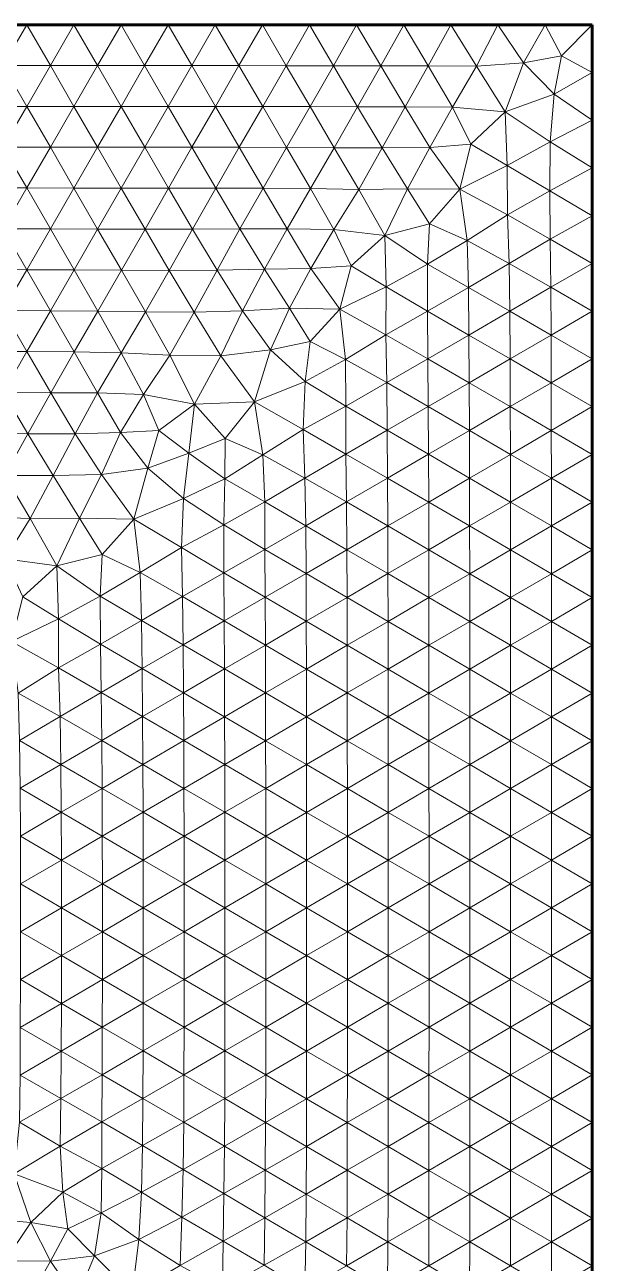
# Model space of a CAD drawing. Extents: x 1.2 to 53.9, y -43.5 to 3.2.
# Drawn here: x 12.59 to 15, y -28.43 to -23.17 of the extents above; entities that cross this region are included whole.
import ezdxf

# ---------------------------------------------------------------- set-up
doc = ezdxf.new("R2010")
doc.units = 0
doc.header["$MEASUREMENT"] = 0
doc.layers.add('layer', color=7, linetype='Continuous')

msp = doc.modelspace()

# ---------------------------------------------------------------- linework, layer by layer
at = {"color": 1, "lineweight": 60}
for p, q in [((2, -23.1743), (15, -23.1743)), ((15, -23.1743), (15, -35.6743))]:
    msp.add_line(p, q, dxfattribs=at)
at = {"layer": 'layer', "color": 47, "lineweight": 9}
for points in [[(12.6, -23.1743), (12.4, -23.1743), (12.5, -23.3475)], [(12.7, -23.3476), (12.6, -23.1743), (12.5, -23.3475)], [(12.8, -23.1743), (12.6, -23.1743), (12.7, -23.3476)], [(12.9001, -23.3476), (12.8, -23.1743), (12.7, -23.3476)], [(13, -23.1743), (12.8, -23.1743), (12.9001, -23.3476)], [(13.1001, -23.3476), (13, -23.1743), (12.9001, -23.3476)], [(13.2, -23.1743), (13, -23.1743), (13.1001, -23.3476)], [(13.3003, -23.3477), (13.2, -23.1743), (13.1001, -23.3476)], [(13.4, -23.1743), (13.2, -23.1743), (13.3003, -23.3477)], [(13.5005, -23.3478), (13.4, -23.1743), (13.3003, -23.3477)], [(13.6, -23.1743), (13.4, -23.1743), (13.5005, -23.3478)], [(13.7009, -23.348), (13.6, -23.1743), (13.5005, -23.3478)], [(13.8, -23.1743), (13.6, -23.1743), (13.7009, -23.348)], [(13.9016, -23.3482), (13.8, -23.1743), (13.7009, -23.348)], [(14, -23.1743), (13.8, -23.1743), (13.9016, -23.3482)], [(14.1026, -23.3485), (14, -23.1743), (13.9016, -23.3482)], [(14.2, -23.1743), (14, -23.1743), (14.1026, -23.3485)], [(14.304, -23.3491), (14.2, -23.1743), (14.1026, -23.3485)], [(14.4, -23.1743), (14.2, -23.1743), (14.304, -23.3491)], [(14.5082, -23.3504), (14.4, -23.1743), (14.304, -23.3491)], [(14.6, -23.1743), (14.4, -23.1743), (14.5082, -23.3504)], [(14.7076, -23.3365), (14.6, -23.1743), (14.5082, -23.3504)], [(14.8, -23.1743), (14.6, -23.1743), (14.7076, -23.3365)], [(14.8692, -23.3063), (14.8, -23.1743), (14.7076, -23.3365)], [(15, -23.1743), (14.8, -23.1743), (14.8692, -23.3063)], [(15, -23.377), (15, -23.1743), (14.8692, -23.3063)], [(12.6, -23.5208), (12.5, -23.3475), (12.4, -23.5208)], [(12.7, -23.3476), (12.5, -23.3475), (12.6, -23.5208)], [(12.8001, -23.5208), (12.7, -23.3476), (12.6, -23.5208)], [(12.9001, -23.3476), (12.7, -23.3476), (12.8001, -23.5208)], [(13.0002, -23.5209), (12.9001, -23.3476), (12.8001, -23.5208)], [(13.1001, -23.3476), (12.9001, -23.3476), (13.0002, -23.5209)], [(13.2004, -23.521), (13.1001, -23.3476), (13.0002, -23.5209)], [(13.3003, -23.3477), (13.1001, -23.3476), (13.2004, -23.521)], [(13.4008, -23.5211), (13.3003, -23.3477), (13.2004, -23.521)], [(13.5005, -23.3478), (13.3003, -23.3477), (13.4008, -23.5211)], [(13.6014, -23.5214), (13.5005, -23.3478), (13.4008, -23.5211)], [(13.7009, -23.348), (13.5005, -23.3478), (13.6014, -23.5214)], [(13.8025, -23.522), (13.7009, -23.348), (13.6014, -23.5214)], [(13.9016, -23.3482), (13.7009, -23.348), (13.8025, -23.522)], [(14.0042, -23.5225), (13.9016, -23.3482), (13.8025, -23.522)], [(14.1026, -23.3485), (13.9016, -23.3482), (14.0042, -23.5225)], [(14.206, -23.5227), (14.1026, -23.3485), (14.0042, -23.5225)], [(14.304, -23.3491), (14.1026, -23.3485), (14.206, -23.5227)], [(14.4073, -23.5239), (14.304, -23.3491), (14.206, -23.5227)], [(14.5082, -23.3504), (14.304, -23.3491), (14.4073, -23.5239)], [(14.6298, -23.5438), (14.5082, -23.3504), (14.4073, -23.5239)], [(14.7076, -23.3365), (14.5082, -23.3504), (14.6298, -23.5438)], [(14.6298, -23.5438), (14.8381, -23.4692), (14.7076, -23.3365)], [(14.8381, -23.4692), (14.8692, -23.3063), (14.7076, -23.3365)], [(14.8381, -23.4692), (15, -23.377), (14.8692, -23.3063)], [(15, -23.5797), (15, -23.377), (14.8381, -23.4692)], [(14.8215, -23.6712), (14.8381, -23.4692), (14.6298, -23.5438)], [(14.8215, -23.6712), (15, -23.5797), (14.8381, -23.4692)], [(12.6, -23.5208), (12.4, -23.5208), (12.5, -23.694)], [(12.7001, -23.6941), (12.6, -23.5208), (12.5, -23.694)], [(12.8001, -23.5208), (12.6, -23.5208), (12.7001, -23.6941)], [(12.9002, -23.6942), (12.8001, -23.5208), (12.7001, -23.6941)], [(13.0002, -23.5209), (12.8001, -23.5208), (12.9002, -23.6942)], [(13.1005, -23.6944), (13.0002, -23.5209), (12.9002, -23.6942)], [(13.2004, -23.521), (13.0002, -23.5209), (13.1005, -23.6944)], [(13.301, -23.6945), (13.2004, -23.521), (13.1005, -23.6944)], [(13.4008, -23.5211), (13.2004, -23.521), (13.301, -23.6945)], [(13.5017, -23.6947), (13.4008, -23.5211), (13.301, -23.6945)], [(13.6014, -23.5214), (13.4008, -23.5211), (13.5017, -23.6947)], [(13.7029, -23.6954), (13.6014, -23.5214), (13.5017, -23.6947)], [(13.8025, -23.522), (13.6014, -23.5214), (13.7029, -23.6954)], [(13.9051, -23.6967), (13.8025, -23.522), (13.7029, -23.6954)], [(14.0042, -23.5225), (13.8025, -23.522), (13.9051, -23.6967)], [(14.1083, -23.697), (14.0042, -23.5225), (13.9051, -23.6967)], [(14.206, -23.5227), (14.0042, -23.5225), (14.1083, -23.697)], [(14.3102, -23.6949), (14.206, -23.5227), (14.1083, -23.697)], [(14.4073, -23.5239), (14.206, -23.5227), (14.3102, -23.6949)], [(14.4853, -23.6817), (14.4073, -23.5239), (14.3102, -23.6949)], [(14.6298, -23.5438), (14.4073, -23.5239), (14.4853, -23.6817)], [(14.6396, -23.772), (14.6298, -23.5438), (14.4853, -23.6817)], [(14.6396, -23.772), (14.8215, -23.6712), (14.6298, -23.5438)], [(15, -23.7824), (15, -23.5797), (14.8215, -23.6712)], [(12.6001, -23.8674), (12.5, -23.694), (12.4, -23.8673)], [(12.7001, -23.6941), (12.5, -23.694), (12.6001, -23.8674)], [(12.8002, -23.8676), (12.7001, -23.6941), (12.6001, -23.8674)], [(12.9002, -23.6942), (12.7001, -23.6941), (12.8002, -23.8676)], [(13.0007, -23.8679), (12.9002, -23.6942), (12.8002, -23.8676)], [(13.1005, -23.6944), (12.9002, -23.6942), (13.0007, -23.8679)], [(13.2014, -23.8681), (13.1005, -23.6944), (13.0007, -23.8679)], [(13.301, -23.6945), (13.1005, -23.6944), (13.2014, -23.8681)], [(13.4023, -23.868), (13.301, -23.6945), (13.2014, -23.8681)], [(13.5017, -23.6947), (13.301, -23.6945), (13.4023, -23.868)], [(13.6032, -23.8682), (13.5017, -23.6947), (13.4023, -23.868)], [(13.7029, -23.6954), (13.5017, -23.6947), (13.6032, -23.8682)], [(13.8046, -23.8697), (13.7029, -23.6954), (13.6032, -23.8682)], [(13.9051, -23.6967), (13.7029, -23.6954), (13.8046, -23.8697)], [(14.0095, -23.8745), (13.9051, -23.6967), (13.8046, -23.8697)], [(14.1083, -23.697), (13.9051, -23.6967), (14.0095, -23.8745)], [(14.216, -23.8712), (14.1083, -23.697), (14.0095, -23.8745)], [(14.3102, -23.6949), (14.1083, -23.697), (14.216, -23.8712)], [(14.4387, -23.8731), (14.3102, -23.6949), (14.216, -23.8712)], [(14.4387, -23.8731), (14.4853, -23.6817), (14.3102, -23.6949)], [(14.4387, -23.8731), (14.6396, -23.772), (14.4853, -23.6817)], [(14.8206, -23.8796), (14.8215, -23.6712), (14.6396, -23.772)], [(14.8206, -23.8796), (15, -23.7824), (14.8215, -23.6712)], [(14.6398, -23.9815), (14.6396, -23.772), (14.4387, -23.8731)], [(14.6398, -23.9815), (14.8206, -23.8796), (14.6396, -23.772)], [(15, -23.9851), (15, -23.7824), (14.8206, -23.8796)], [(12.6001, -23.8674), (12.4, -23.8673), (12.5001, -24.0407)], [(12.7002, -24.041), (12.6001, -23.8674), (12.5001, -24.0407)], [(12.8002, -23.8676), (12.6001, -23.8674), (12.7002, -24.041)], [(12.9007, -24.0416), (12.8002, -23.8676), (12.7002, -24.041)], [(13.0007, -23.8679), (12.8002, -23.8676), (12.9007, -24.0416)], [(13.1017, -24.0421), (13.0007, -23.8679), (12.9007, -24.0416)], [(13.2014, -23.8681), (13.0007, -23.8679), (13.1017, -24.0421)], [(13.3032, -24.042), (13.2014, -23.8681), (13.1017, -24.0421)], [(13.4023, -23.868), (13.2014, -23.8681), (13.3032, -24.042)], [(13.5046, -24.0412), (13.4023, -23.868), (13.3032, -24.042)], [(13.6032, -23.8682), (13.4023, -23.868), (13.5046, -24.0412)], [(13.7048, -24.0406), (13.6032, -23.8682), (13.5046, -24.0412)], [(13.8046, -23.8697), (13.6032, -23.8682), (13.7048, -24.0406)], [(13.9035, -24.0435), (13.8046, -23.8697), (13.7048, -24.0406)], [(14.0095, -23.8745), (13.8046, -23.8697), (13.9035, -24.0435)], [(14.1201, -24.0691), (14.0095, -23.8745), (13.9035, -24.0435)], [(14.216, -23.8712), (14.0095, -23.8745), (14.1201, -24.0691)], [(14.309, -24.019), (14.216, -23.8712), (14.1201, -24.0691)], [(14.309, -24.019), (14.4387, -23.8731), (14.216, -23.8712)], [(14.4686, -24.0906), (14.4387, -23.8731), (14.309, -24.019)], [(14.4686, -24.0906), (14.6398, -23.9815), (14.4387, -23.8731)], [(14.822, -24.0852), (14.8206, -23.8796), (14.6398, -23.9815)], [(14.822, -24.0852), (15, -23.9851), (14.8206, -23.8796)], [(14.6468, -24.188), (14.6398, -23.9815), (14.4686, -24.0906)], [(14.6468, -24.188), (14.822, -24.0852), (14.6398, -23.9815)], [(14.3001, -24.1911), (14.309, -24.019), (14.1201, -24.0691)], [(14.3001, -24.1911), (14.4686, -24.0906), (14.309, -24.019)], [(15, -24.1878), (15, -23.9851), (14.822, -24.0852)], [(12.6002, -24.2144), (12.5001, -24.0407), (12.4001, -24.214)], [(12.7002, -24.041), (12.5001, -24.0407), (12.6002, -24.2144)], [(12.8005, -24.2153), (12.7002, -24.041), (12.6002, -24.2144)], [(12.9007, -24.0416), (12.7002, -24.041), (12.8005, -24.2153)], [(13.0017, -24.2165), (12.9007, -24.0416), (12.8005, -24.2153)], [(13.1017, -24.0421), (12.9007, -24.0416), (13.0017, -24.2165)], [(13.2042, -24.2174), (13.1017, -24.0421), (13.0017, -24.2165)], [(13.3032, -24.042), (13.1017, -24.0421), (13.2042, -24.2174)], [(13.4073, -24.2162), (13.3032, -24.042), (13.2042, -24.2174)], [(13.5046, -24.0412), (13.3032, -24.042), (13.4073, -24.2162)], [(13.6087, -24.2124), (13.5046, -24.0412), (13.4073, -24.2162)], [(13.7048, -24.0406), (13.5046, -24.0412), (13.6087, -24.2124)], [(13.8061, -24.2092), (13.7048, -24.0406), (13.6087, -24.2124)], [(13.9035, -24.0435), (13.7048, -24.0406), (13.8061, -24.2092)], [(13.9767, -24.1983), (13.9035, -24.0435), (13.8061, -24.2092)], [(14.1201, -24.0691), (13.9035, -24.0435), (13.9767, -24.1983)], [(14.1254, -24.287), (14.1201, -24.0691), (13.9767, -24.1983)], [(14.1254, -24.287), (14.3001, -24.1911), (14.1201, -24.0691)], [(14.8241, -24.2891), (14.822, -24.0852), (14.6468, -24.188)], [(14.8241, -24.2891), (15, -24.1878), (14.822, -24.0852)], [(14.4743, -24.2906), (14.4686, -24.0906), (14.3001, -24.1911)], [(14.4743, -24.2906), (14.6468, -24.188), (14.4686, -24.0906)], [(14.3008, -24.3907), (14.3001, -24.1911), (14.1254, -24.287)], [(14.3008, -24.3907), (14.4743, -24.2906), (14.3001, -24.1911)], [(14.6501, -24.3909), (14.6468, -24.188), (14.4743, -24.2906)], [(14.6501, -24.3909), (14.8241, -24.2891), (14.6468, -24.188)], [(15, -24.3905), (15, -24.1878), (14.8241, -24.2891)], [(12.6002, -24.2144), (12.4001, -24.214), (12.5002, -24.3879)], [(12.7003, -24.3888), (12.6002, -24.2144), (12.5002, -24.3879)], [(12.8005, -24.2153), (12.6002, -24.2144), (12.7003, -24.3888)], [(12.901, -24.3906), (12.8005, -24.2153), (12.7003, -24.3888)], [(13.0017, -24.2165), (12.8005, -24.2153), (12.901, -24.3906)], [(13.1037, -24.3938), (13.0017, -24.2165), (12.901, -24.3906)], [(13.2042, -24.2174), (13.0017, -24.2165), (13.1037, -24.3938)], [(13.3099, -24.3953), (13.2042, -24.2174), (13.1037, -24.3938)], [(13.4073, -24.2162), (13.2042, -24.2174), (13.3099, -24.3953)], [(13.5161, -24.3893), (13.4073, -24.2162), (13.3099, -24.3953)], [(13.6087, -24.2124), (13.4073, -24.2162), (13.5161, -24.3893)], [(13.7156, -24.3781), (13.6087, -24.2124), (13.5161, -24.3893)], [(13.8061, -24.2092), (13.6087, -24.2124), (13.7156, -24.3781)], [(13.9292, -24.3826), (13.8061, -24.2092), (13.7156, -24.3781)], [(13.9292, -24.3826), (13.9767, -24.1983), (13.8061, -24.2092)], [(13.9292, -24.3826), (14.1254, -24.287), (13.9767, -24.1983)], [(14.1236, -24.4904), (14.1254, -24.287), (13.9292, -24.3826)], [(14.1236, -24.4904), (14.3008, -24.3907), (14.1254, -24.287)], [(14.4765, -24.4922), (14.4743, -24.2906), (14.3008, -24.3907)], [(14.4765, -24.4922), (14.6501, -24.3909), (14.4743, -24.2906)], [(14.8253, -24.4919), (14.8241, -24.2891), (14.6501, -24.3909)], [(14.8253, -24.4919), (15, -24.3905), (14.8241, -24.2891)], [(12.6006, -24.5622), (12.5002, -24.3879), (12.4006, -24.5614)], [(12.7003, -24.3888), (12.5002, -24.3879), (12.6006, -24.5622)], [(12.8004, -24.5637), (12.7003, -24.3888), (12.6006, -24.5622)], [(12.901, -24.3906), (12.7003, -24.3888), (12.8004, -24.5637)], [(13.0009, -24.5677), (12.901, -24.3906), (12.8004, -24.5637)], [(13.1037, -24.3938), (12.901, -24.3906), (13.0009, -24.5677)], [(13.2072, -24.5774), (13.1037, -24.3938), (13.0009, -24.5677)], [(13.3099, -24.3953), (13.1037, -24.3938), (13.2072, -24.5774)], [(13.4237, -24.5795), (13.3099, -24.3953), (13.2072, -24.5774)], [(13.5161, -24.3893), (13.3099, -24.3953), (13.4237, -24.5795)], [(13.6337, -24.5552), (13.5161, -24.3893), (13.4237, -24.5795)], [(13.7156, -24.3781), (13.5161, -24.3893), (13.6337, -24.5552)], [(13.8025, -24.52), (13.7156, -24.3781), (13.6337, -24.5552)], [(13.8025, -24.52), (13.9292, -24.3826), (13.7156, -24.3781)], [(13.9534, -24.5951), (13.9292, -24.3826), (13.8025, -24.52)], [(13.9534, -24.5951), (14.1236, -24.4904), (13.9292, -24.3826)], [(14.3022, -24.5929), (14.3008, -24.3907), (14.1236, -24.4904)], [(14.3022, -24.5929), (14.4765, -24.4922), (14.3008, -24.3907)], [(14.6515, -24.5933), (14.6501, -24.3909), (14.4765, -24.4922)], [(14.6515, -24.5933), (14.8253, -24.4919), (14.6501, -24.3909)], [(15, -24.5932), (15, -24.3905), (14.8253, -24.4919)], [(14.1282, -24.6941), (14.1236, -24.4904), (13.9534, -24.5951)], [(14.1282, -24.6941), (14.3022, -24.5929), (14.1236, -24.4904)], [(14.4778, -24.6945), (14.4765, -24.4922), (14.3022, -24.5929)], [(14.4778, -24.6945), (14.6515, -24.5933), (14.4765, -24.4922)], [(14.826, -24.6946), (14.8253, -24.4919), (14.6515, -24.5933)], [(14.826, -24.6946), (15, -24.5932), (14.8253, -24.4919)], [(13.5669, -24.7762), (13.6337, -24.5552), (13.4237, -24.5795)], [(13.5669, -24.7762), (13.7809, -24.6889), (13.6337, -24.5552)], [(13.7809, -24.6889), (13.8025, -24.52), (13.6337, -24.5552)], [(13.7809, -24.6889), (13.9534, -24.5951), (13.8025, -24.52)], [(12.6006, -24.5622), (12.4006, -24.5614), (12.5016, -24.7361)], [(12.7016, -24.7369), (12.6006, -24.5622), (12.5016, -24.7361)], [(12.8004, -24.5637), (12.6006, -24.5622), (12.7016, -24.7369)], [(12.8998, -24.738), (12.8004, -24.5637), (12.7016, -24.7369)], [(13.0009, -24.5677), (12.8004, -24.5637), (12.8998, -24.738)], [(13.0958, -24.745), (13.0009, -24.5677), (12.8998, -24.738)], [(13.2072, -24.5774), (13.0009, -24.5677), (13.0958, -24.745)], [(13.3116, -24.7854), (13.2072, -24.5774), (13.0958, -24.745)], [(13.4237, -24.5795), (13.2072, -24.5774), (13.3116, -24.7854)], [(13.5669, -24.7762), (13.4237, -24.5795), (13.3116, -24.7854)], [(13.9539, -24.7941), (13.9534, -24.5951), (13.7809, -24.6889)], [(13.9539, -24.7941), (14.1282, -24.6941), (13.9534, -24.5951)], [(14.3039, -24.7956), (14.3022, -24.5929), (14.1282, -24.6941)], [(14.3039, -24.7956), (14.4778, -24.6945), (14.3022, -24.5929)], [(14.6523, -24.7959), (14.6515, -24.5933), (14.4778, -24.6945)], [(14.6523, -24.7959), (14.826, -24.6946), (14.6515, -24.5933)], [(15, -24.7959), (15, -24.5932), (14.826, -24.6946)], [(13.7736, -24.8927), (13.7809, -24.6889), (13.5669, -24.7762)], [(13.7736, -24.8927), (13.9539, -24.7941), (13.7809, -24.6889)], [(14.1298, -24.8965), (14.1282, -24.6941), (13.9539, -24.7941)], [(14.1298, -24.8965), (14.3039, -24.7956), (14.1282, -24.6941)], [(14.4787, -24.8971), (14.4778, -24.6945), (14.3039, -24.7956)], [(14.4787, -24.8971), (14.6523, -24.7959), (14.4778, -24.6945)], [(14.8263, -24.8973), (14.826, -24.6946), (14.6523, -24.7959)], [(14.8263, -24.8973), (15, -24.7959), (14.826, -24.6946)], [(12.6044, -24.9117), (12.5016, -24.7361), (12.4029, -24.9106)], [(12.7016, -24.7369), (12.5016, -24.7361), (12.6044, -24.9117)], [(12.8047, -24.9108), (12.7016, -24.7369), (12.6044, -24.9117)], [(12.8998, -24.738), (12.7016, -24.7369), (12.8047, -24.9108)], [(12.998, -24.9054), (12.8998, -24.738), (12.8047, -24.9108)], [(13.0958, -24.745), (12.8998, -24.738), (12.998, -24.9054)], [(13.0958, -24.745), (12.998, -24.9054), (13.1604, -24.8973)], [(13.3116, -24.7854), (13.0958, -24.745), (13.1604, -24.8973)], [(13.2883, -24.9934), (13.3116, -24.7854), (13.1604, -24.8973)], [(13.4418, -24.9314), (13.3116, -24.7854), (13.2883, -24.9934)], [(13.4418, -24.9314), (13.5669, -24.7762), (13.3116, -24.7854)], [(13.6025, -25.0004), (13.5669, -24.7762), (13.4418, -24.9314)], [(13.6025, -25.0004), (13.7736, -24.8927), (13.5669, -24.7762)], [(13.9548, -24.9971), (13.9539, -24.7941), (13.7736, -24.8927)], [(13.9548, -24.9971), (14.1298, -24.8965), (13.9539, -24.7941)], [(14.305, -24.9983), (14.3039, -24.7956), (14.1298, -24.8965)], [(14.305, -24.9983), (14.4787, -24.8971), (14.3039, -24.7956)], [(14.6528, -24.9986), (14.6523, -24.7959), (14.4787, -24.8971)], [(14.6528, -24.9986), (14.8263, -24.8973), (14.6523, -24.7959)], [(15, -24.9986), (15, -24.7959), (14.8263, -24.8973)], [(12.6044, -24.9117), (12.4029, -24.9106), (12.5067, -25.0882)], [(12.7112, -25.089), (12.6044, -24.9117), (12.5067, -25.0882)], [(12.8047, -24.9108), (12.6044, -24.9117), (12.7112, -25.089)], [(12.9167, -25.0844), (12.8047, -24.9108), (12.7112, -25.089)], [(12.998, -24.9054), (12.8047, -24.9108), (12.9167, -25.0844)], [(13.113, -25.0572), (12.998, -24.9054), (12.9167, -25.0844)], [(13.1604, -24.8973), (12.998, -24.9054), (13.113, -25.0572)], [(13.2883, -24.9934), (13.1604, -24.8973), (13.113, -25.0572)], [(13.7807, -25.099), (13.7736, -24.8927), (13.6025, -25.0004)], [(13.7807, -25.099), (13.9548, -24.9971), (13.7736, -24.8927)], [(14.1311, -25.0993), (14.1298, -24.8965), (13.9548, -24.9971)], [(14.1311, -25.0993), (14.305, -24.9983), (14.1298, -24.8965)], [(14.4793, -25.0998), (14.4787, -24.8971), (14.305, -24.9983)], [(14.4793, -25.0998), (14.6528, -24.9986), (14.4787, -24.8971)], [(14.8265, -25.1), (14.8263, -24.8973), (14.6528, -24.9986)], [(14.8265, -25.1), (15, -24.9986), (14.8263, -24.8973)], [(13.4408, -25.1019), (13.4418, -24.9314), (13.2883, -24.9934)], [(13.4408, -25.1019), (13.6025, -25.0004), (13.4418, -24.9314)], [(13.2648, -25.1867), (13.2883, -24.9934), (13.113, -25.0572)], [(13.2648, -25.1867), (13.4408, -25.1019), (13.2883, -24.9934)], [(13.6097, -25.2007), (13.6025, -25.0004), (13.4408, -25.1019)], [(13.6097, -25.2007), (13.7807, -25.099), (13.6025, -25.0004)], [(13.9573, -25.2006), (13.9548, -24.9971), (13.7807, -25.099)], [(13.9573, -25.2006), (14.1311, -25.0993), (13.9548, -24.9971)], [(14.3058, -25.2011), (14.305, -24.9983), (14.1311, -25.0993)], [(14.3058, -25.2011), (14.4793, -25.0998), (14.305, -24.9983)], [(14.6531, -25.2013), (14.6528, -24.9986), (14.4793, -25.0998)], [(14.6531, -25.2013), (14.8265, -25.1), (14.6528, -24.9986)], [(15, -25.2013), (15, -24.9986), (14.8265, -25.1)], [(12.9167, -25.0844), (12.7112, -25.089), (12.8234, -25.2691)], [(13.0536, -25.2739), (12.9167, -25.0844), (12.8234, -25.2691)], [(13.0536, -25.2739), (13.113, -25.0572), (12.9167, -25.0844)], [(13.0536, -25.2739), (13.2648, -25.1867), (13.113, -25.0572)], [(12.6136, -25.2707), (12.5067, -25.0882), (12.4067, -25.2634)], [(12.7112, -25.089), (12.5067, -25.0882), (12.6136, -25.2707)], [(12.8234, -25.2691), (12.7112, -25.089), (12.6136, -25.2707)], [(13.4367, -25.298), (13.4408, -25.1019), (13.2648, -25.1867)], [(13.4367, -25.298), (13.6097, -25.2007), (13.4408, -25.1019)], [(13.7841, -25.3018), (13.7807, -25.099), (13.6097, -25.2007)], [(13.7841, -25.3018), (13.9573, -25.2006), (13.7807, -25.099)], [(14.1322, -25.3023), (14.1311, -25.0993), (13.9573, -25.2006)], [(14.1322, -25.3023), (14.3058, -25.2011), (14.1311, -25.0993)], [(14.4797, -25.3026), (14.4793, -25.0998), (14.3058, -25.2011)], [(14.4797, -25.3026), (14.6531, -25.2013), (14.4793, -25.0998)], [(14.8266, -25.3027), (14.8265, -25.1), (14.6531, -25.2013)], [(14.8266, -25.3027), (15, -25.2013), (14.8265, -25.1)], [(13.2559, -25.3941), (13.2648, -25.1867), (13.0536, -25.2739)], [(13.2559, -25.3941), (13.4367, -25.298), (13.2648, -25.1867)], [(13.6109, -25.4021), (13.6097, -25.2007), (13.4367, -25.298)], [(13.6109, -25.4021), (13.7841, -25.3018), (13.6097, -25.2007)], [(13.9588, -25.4035), (13.9573, -25.2006), (13.7841, -25.3018)], [(13.9588, -25.4035), (14.1322, -25.3023), (13.9573, -25.2006)], [(14.3063, -25.4038), (14.3058, -25.2011), (14.1322, -25.3023)], [(14.3063, -25.4038), (14.4797, -25.3026), (14.3058, -25.2011)], [(14.6533, -25.404), (14.6531, -25.2013), (14.4797, -25.3026)], [(14.6533, -25.404), (14.8266, -25.3027), (14.6531, -25.2013)], [(15, -25.404), (15, -25.2013), (14.8266, -25.3027)], [(12.6136, -25.2707), (12.4067, -25.2634), (12.5074, -25.4428)], [(12.7276, -25.4725), (12.6136, -25.2707), (12.5074, -25.4428)], [(12.8234, -25.2691), (12.6136, -25.2707), (12.7276, -25.4725)], [(12.9196, -25.4236), (12.8234, -25.2691), (12.7276, -25.4725)], [(12.9196, -25.4236), (13.0536, -25.2739), (12.8234, -25.2691)], [(13.0817, -25.5002), (13.0536, -25.2739), (12.9196, -25.4236)], [(13.0817, -25.5002), (13.2559, -25.3941), (13.0536, -25.2739)], [(13.436, -25.5015), (13.4367, -25.298), (13.2559, -25.3941)], [(13.436, -25.5015), (13.6109, -25.4021), (13.4367, -25.298)], [(13.7855, -25.5045), (13.7841, -25.3018), (13.6109, -25.4021)], [(13.7855, -25.5045), (13.9588, -25.4035), (13.7841, -25.3018)], [(14.133, -25.5051), (14.1322, -25.3023), (13.9588, -25.4035)], [(14.133, -25.5051), (14.3063, -25.4038), (14.1322, -25.3023)], [(14.48, -25.5053), (14.4797, -25.3026), (14.3063, -25.4038)], [(14.48, -25.5053), (14.6533, -25.404), (14.4797, -25.3026)], [(14.8267, -25.5054), (14.8266, -25.3027), (14.6533, -25.404)], [(14.8267, -25.5054), (15, -25.404), (14.8266, -25.3027)], [(13.2607, -25.6024), (13.2559, -25.3941), (13.0817, -25.5002)], [(13.2607, -25.6024), (13.436, -25.5015), (13.2559, -25.3941)], [(12.7276, -25.4725), (12.5074, -25.4428), (12.5827, -25.6033)], [(12.9109, -25.6006), (12.9196, -25.4236), (12.7276, -25.4725)], [(12.9109, -25.6006), (13.0817, -25.5002), (12.9196, -25.4236)], [(13.6117, -25.6051), (13.6109, -25.4021), (13.436, -25.5015)], [(13.6117, -25.6051), (13.7855, -25.5045), (13.6109, -25.4021)], [(13.9597, -25.6063), (13.9588, -25.4035), (13.7855, -25.5045)], [(13.9597, -25.6063), (14.133, -25.5051), (13.9588, -25.4035)], [(14.3067, -25.6066), (14.3063, -25.4038), (14.133, -25.5051)], [(14.3067, -25.6066), (14.48, -25.5053), (14.3063, -25.4038)], [(14.6534, -25.6067), (14.6533, -25.404), (14.48, -25.5053)], [(14.6534, -25.6067), (14.8267, -25.5054), (14.6533, -25.404)], [(15, -25.6067), (15, -25.404), (14.8267, -25.5054)], [(12.7342, -25.6968), (12.7276, -25.4725), (12.5827, -25.6033)], [(12.7342, -25.6968), (12.9109, -25.6006), (12.7276, -25.4725)], [(13.0869, -25.7041), (13.0817, -25.5002), (12.9109, -25.6006)], [(13.0869, -25.7041), (13.2607, -25.6024), (13.0817, -25.5002)], [(13.4375, -25.7059), (13.436, -25.5015), (13.2607, -25.6024)], [(13.4375, -25.7059), (13.6117, -25.6051), (13.436, -25.5015)], [(13.7862, -25.7074), (13.7855, -25.5045), (13.6117, -25.6051)], [(13.7862, -25.7074), (13.9597, -25.6063), (13.7855, -25.5045)], [(14.1334, -25.7079), (14.133, -25.5051), (13.9597, -25.6063)], [(14.1334, -25.7079), (14.3067, -25.6066), (14.133, -25.5051)], [(14.4802, -25.708), (14.48, -25.5053), (14.3067, -25.6066)], [(14.4802, -25.708), (14.6534, -25.6067), (14.48, -25.5053)], [(14.8267, -25.7081), (14.8267, -25.5054), (14.6534, -25.6067)], [(14.8267, -25.7081), (15, -25.6067), (14.8267, -25.5054)], [(12.5348, -25.7937), (12.7342, -25.6968), (12.5827, -25.6033)], [(12.9123, -25.8043), (12.9109, -25.6006), (12.7342, -25.6968)], [(12.9123, -25.8043), (13.0869, -25.7041), (12.9109, -25.6006)], [(13.2635, -25.8071), (13.2607, -25.6024), (13.0869, -25.7041)], [(13.2635, -25.8071), (13.4375, -25.7059), (13.2607, -25.6024)], [(13.6126, -25.8084), (13.6117, -25.6051), (13.4375, -25.7059)], [(13.6126, -25.8084), (13.7862, -25.7074), (13.6117, -25.6051)], [(13.9601, -25.8091), (13.9597, -25.6063), (13.7862, -25.7074)], [(13.9601, -25.8091), (14.1334, -25.7079), (13.9597, -25.6063)], [(14.3069, -25.8094), (14.3067, -25.6066), (14.1334, -25.7079)], [(14.3069, -25.8094), (14.4802, -25.708), (14.3067, -25.6066)], [(14.6535, -25.8094), (14.6534, -25.6067), (14.4802, -25.708)], [(14.6535, -25.8094), (14.8267, -25.7081), (14.6534, -25.6067)], [(15, -25.8095), (15, -25.6067), (14.8267, -25.7081)], [(12.7342, -25.9049), (12.7342, -25.6968), (12.5348, -25.7937)], [(12.7342, -25.9049), (12.9123, -25.8043), (12.7342, -25.6968)], [(13.0895, -25.9082), (13.0869, -25.7041), (12.9123, -25.8043)], [(13.0895, -25.9082), (13.2635, -25.8071), (13.0869, -25.7041)], [(13.4389, -25.9096), (13.4375, -25.7059), (13.2635, -25.8071)], [(13.4389, -25.9096), (13.6126, -25.8084), (13.4375, -25.7059)], [(13.7867, -25.9103), (13.7862, -25.7074), (13.6126, -25.8084)], [(13.7867, -25.9103), (13.9601, -25.8091), (13.7862, -25.7074)], [(14.1336, -25.9107), (14.1334, -25.7079), (13.9601, -25.8091)], [(14.1336, -25.9107), (14.3069, -25.8094), (14.1334, -25.7079)], [(14.4803, -25.9108), (14.4802, -25.708), (14.3069, -25.8094)], [(14.4803, -25.9108), (14.6535, -25.8094), (14.4802, -25.708)], [(14.8268, -25.9108), (14.8267, -25.7081), (14.6535, -25.8094)], [(14.8268, -25.9108), (15, -25.8095), (14.8267, -25.7081)], [(12.5639, -26.0125), (12.7342, -25.9049), (12.5348, -25.7937)], [(12.9149, -26.0093), (12.9123, -25.8043), (12.7342, -25.9049)], [(12.9149, -26.0093), (13.0895, -25.9082), (12.9123, -25.8043)], [(13.2652, -26.0108), (13.2635, -25.8071), (13.0895, -25.9082)], [(13.2652, -26.0108), (13.4389, -25.9096), (13.2635, -25.8071)], [(13.6133, -26.0116), (13.6126, -25.8084), (13.4389, -25.9096)], [(13.6133, -26.0116), (13.7867, -25.9103), (13.6126, -25.8084)], [(13.9604, -26.0119), (13.9601, -25.8091), (13.7867, -25.9103)], [(13.9604, -26.0119), (14.1336, -25.9107), (13.9601, -25.8091)], [(14.307, -26.0121), (14.3069, -25.8094), (14.1336, -25.9107)], [(14.307, -26.0121), (14.4803, -25.9108), (14.3069, -25.8094)], [(14.6535, -26.0121), (14.6535, -25.8094), (14.4803, -25.9108)], [(14.6535, -26.0121), (14.8268, -25.9108), (14.6535, -25.8094)], [(15, -26.0122), (15, -25.8095), (14.8268, -25.9108)], [(12.7413, -26.1117), (12.7342, -25.9049), (12.5639, -26.0125)], [(12.7413, -26.1117), (12.9149, -26.0093), (12.7342, -25.9049)], [(13.0914, -26.1121), (13.0895, -25.9082), (12.9149, -26.0093)], [(13.0914, -26.1121), (13.2652, -26.0108), (13.0895, -25.9082)], [(13.4398, -26.1128), (13.4389, -25.9096), (13.2652, -26.0108)], [(13.4398, -26.1128), (13.6133, -26.0116), (13.4389, -25.9096)], [(13.787, -26.1132), (13.7867, -25.9103), (13.6133, -26.0116)], [(13.787, -26.1132), (13.9604, -26.0119), (13.7867, -25.9103)], [(14.1338, -26.1134), (14.1336, -25.9107), (13.9604, -26.0119)], [(14.1338, -26.1134), (14.307, -26.0121), (14.1336, -25.9107)], [(14.4803, -26.1135), (14.4803, -25.9108), (14.307, -26.0121)], [(14.4803, -26.1135), (14.6535, -26.0121), (14.4803, -25.9108)], [(14.8268, -26.1135), (14.8268, -25.9108), (14.6535, -26.0121)], [(14.8268, -26.1135), (15, -26.0122), (14.8268, -25.9108)], [(12.5692, -26.2137), (12.7413, -26.1117), (12.5639, -26.0125)], [(12.9178, -26.2136), (12.9149, -26.0093), (12.7413, -26.1117)], [(12.9178, -26.2136), (13.0914, -26.1121), (12.9149, -26.0093)], [(13.2663, -26.2141), (13.2652, -26.0108), (13.0914, -26.1121)], [(13.2663, -26.2141), (13.4398, -26.1128), (13.2652, -26.0108)], [(13.6137, -26.2145), (13.6133, -26.0116), (13.4398, -26.1128)], [(13.6137, -26.2145), (13.787, -26.1132), (13.6133, -26.0116)], [(13.9605, -26.2147), (13.9604, -26.0119), (13.787, -26.1132)], [(13.9605, -26.2147), (14.1338, -26.1134), (13.9604, -26.0119)], [(14.3071, -26.2148), (14.307, -26.0121), (14.1338, -26.1134)], [(14.3071, -26.2148), (14.4803, -26.1135), (14.307, -26.0121)], [(14.6536, -26.2148), (14.6535, -26.0121), (14.4803, -26.1135)], [(14.6536, -26.2148), (14.8268, -26.1135), (14.6535, -26.0121)], [(15, -26.2149), (15, -26.0122), (14.8268, -26.1135)], [(12.7446, -26.3152), (12.7413, -26.1117), (12.5692, -26.2137)], [(12.7446, -26.3152), (12.9178, -26.2136), (12.7413, -26.1117)], [(13.0929, -26.3155), (13.0914, -26.1121), (12.9178, -26.2136)], [(13.0929, -26.3155), (13.2663, -26.2141), (13.0914, -26.1121)], [(13.4404, -26.3158), (13.4398, -26.1128), (13.2663, -26.2141)], [(13.4404, -26.3158), (13.6137, -26.2145), (13.4398, -26.1128)], [(13.7873, -26.3161), (13.787, -26.1132), (13.6137, -26.2145)], [(13.7873, -26.3161), (13.9605, -26.2147), (13.787, -26.1132)], [(14.1339, -26.3162), (14.1338, -26.1134), (13.9605, -26.2147)], [(14.1339, -26.3162), (14.3071, -26.2148), (14.1338, -26.1134)], [(14.4803, -26.3162), (14.4803, -26.1135), (14.3071, -26.2148)], [(14.4803, -26.3162), (14.6536, -26.2148), (14.4803, -26.1135)], [(14.8268, -26.3162), (14.8268, -26.1135), (14.6536, -26.2148)], [(14.8268, -26.3162), (15, -26.2149), (14.8268, -26.1135)], [(12.5713, -26.4164), (12.7446, -26.3152), (12.5692, -26.2137)], [(12.9195, -26.4169), (12.9178, -26.2136), (12.7446, -26.3152)], [(12.9195, -26.4169), (13.0929, -26.3155), (12.9178, -26.2136)], [(13.267, -26.4172), (13.2663, -26.2141), (13.0929, -26.3155)], [(13.267, -26.4172), (13.4404, -26.3158), (13.2663, -26.2141)], [(13.614, -26.4174), (13.6137, -26.2145), (13.4404, -26.3158)], [(13.614, -26.4174), (13.7873, -26.3161), (13.6137, -26.2145)], [(13.9606, -26.4175), (13.9605, -26.2147), (13.7873, -26.3161)], [(13.9606, -26.4175), (14.1339, -26.3162), (13.9605, -26.2147)], [(14.3071, -26.4175), (14.3071, -26.2148), (14.1339, -26.3162)], [(14.3071, -26.4175), (14.4803, -26.3162), (14.3071, -26.2148)], [(14.6536, -26.4176), (14.6536, -26.2148), (14.4803, -26.3162)], [(14.6536, -26.4176), (14.8268, -26.3162), (14.6536, -26.2148)], [(15, -26.4176), (15, -26.2149), (14.8268, -26.3162)], [(12.7462, -26.5183), (12.7446, -26.3152), (12.5713, -26.4164)], [(12.7462, -26.5183), (12.9195, -26.4169), (12.7446, -26.3152)], [(13.0937, -26.5186), (13.0929, -26.3155), (12.9195, -26.4169)], [(13.0937, -26.5186), (13.267, -26.4172), (13.0929, -26.3155)], [(13.4407, -26.5187), (13.4404, -26.3158), (13.267, -26.4172)], [(13.4407, -26.5187), (13.614, -26.4174), (13.4404, -26.3158)], [(13.7874, -26.5188), (13.7873, -26.3161), (13.614, -26.4174)], [(13.7874, -26.5188), (13.9606, -26.4175), (13.7873, -26.3161)], [(14.1339, -26.5189), (14.1339, -26.3162), (13.9606, -26.4175)], [(14.1339, -26.5189), (14.3071, -26.4175), (14.1339, -26.3162)], [(14.4804, -26.5189), (14.4803, -26.3162), (14.3071, -26.4175)], [(14.4804, -26.5189), (14.6536, -26.4176), (14.4803, -26.3162)], [(14.8268, -26.5189), (14.8268, -26.3162), (14.6536, -26.4176)], [(14.8268, -26.5189), (15, -26.4176), (14.8268, -26.3162)], [(12.5727, -26.6196), (12.7462, -26.5183), (12.5713, -26.4164)], [(12.9204, -26.6199), (12.9195, -26.4169), (12.7462, -26.5183)], [(12.9204, -26.6199), (13.0937, -26.5186), (12.9195, -26.4169)], [(13.2674, -26.6201), (13.267, -26.4172), (13.0937, -26.5186)], [(13.2674, -26.6201), (13.4407, -26.5187), (13.267, -26.4172)], [(13.6142, -26.6202), (13.614, -26.4174), (13.4407, -26.5187)], [(13.6142, -26.6202), (13.7874, -26.5188), (13.614, -26.4174)], [(13.9607, -26.6202), (13.9606, -26.4175), (13.7874, -26.5188)], [(13.9607, -26.6202), (14.1339, -26.5189), (13.9606, -26.4175)], [(14.3072, -26.6202), (14.3071, -26.4175), (14.1339, -26.5189)], [(14.3072, -26.6202), (14.4804, -26.5189), (14.3071, -26.4175)], [(14.6536, -26.6203), (14.6536, -26.4176), (14.4804, -26.5189)], [(14.6536, -26.6203), (14.8268, -26.5189), (14.6536, -26.4176)], [(15, -26.6203), (15, -26.4176), (14.8268, -26.5189)], [(12.747, -26.7213), (12.7462, -26.5183), (12.5727, -26.6196)], [(12.747, -26.7213), (12.9204, -26.6199), (12.7462, -26.5183)], [(13.0942, -26.7215), (13.0937, -26.5186), (12.9204, -26.6199)], [(13.0942, -26.7215), (13.2674, -26.6201), (13.0937, -26.5186)], [(13.4409, -26.7215), (13.4407, -26.5187), (13.2674, -26.6201)], [(13.4409, -26.7215), (13.6142, -26.6202), (13.4407, -26.5187)], [(13.7875, -26.7216), (13.7874, -26.5188), (13.6142, -26.6202)], [(13.7875, -26.7216), (13.9607, -26.6202), (13.7874, -26.5188)], [(14.1339, -26.7216), (14.1339, -26.5189), (13.9607, -26.6202)], [(14.1339, -26.7216), (14.3072, -26.6202), (14.1339, -26.5189)], [(14.4804, -26.7216), (14.4804, -26.5189), (14.3072, -26.6202)], [(14.4804, -26.7216), (14.6536, -26.6203), (14.4804, -26.5189)], [(14.8268, -26.7216), (14.8268, -26.5189), (14.6536, -26.6203)], [(14.8268, -26.7216), (15, -26.6203), (14.8268, -26.5189)], [(12.5735, -26.8228), (12.747, -26.7213), (12.5727, -26.6196)], [(12.9208, -26.8229), (12.9204, -26.6199), (12.747, -26.7213)], [(12.9208, -26.8229), (13.0942, -26.7215), (12.9204, -26.6199)], [(13.2676, -26.8229), (13.2674, -26.6201), (13.0942, -26.7215)], [(13.2676, -26.8229), (13.4409, -26.7215), (13.2674, -26.6201)], [(13.6142, -26.8229), (13.6142, -26.6202), (13.4409, -26.7215)], [(13.6142, -26.8229), (13.7875, -26.7216), (13.6142, -26.6202)], [(13.9607, -26.8229), (13.9607, -26.6202), (13.7875, -26.7216)], [(13.9607, -26.8229), (14.1339, -26.7216), (13.9607, -26.6202)], [(14.3072, -26.823), (14.3072, -26.6202), (14.1339, -26.7216)], [(14.3072, -26.823), (14.4804, -26.7216), (14.3072, -26.6202)], [(14.6536, -26.823), (14.6536, -26.6203), (14.4804, -26.7216)], [(14.6536, -26.823), (14.8268, -26.7216), (14.6536, -26.6203)], [(15, -26.823), (15, -26.6203), (14.8268, -26.7216)], [(12.7473, -26.9243), (12.747, -26.7213), (12.5735, -26.8228)], [(12.7473, -26.9243), (12.9208, -26.8229), (12.747, -26.7213)], [(13.0943, -26.9243), (13.0942, -26.7215), (12.9208, -26.8229)], [(13.0943, -26.9243), (13.2676, -26.8229), (13.0942, -26.7215)], [(13.441, -26.9243), (13.4409, -26.7215), (13.2676, -26.8229)], [(13.441, -26.9243), (13.6142, -26.8229), (13.4409, -26.7215)], [(13.7875, -26.9243), (13.7875, -26.7216), (13.6142, -26.8229)], [(13.7875, -26.9243), (13.9607, -26.8229), (13.7875, -26.7216)], [(14.134, -26.9243), (14.1339, -26.7216), (13.9607, -26.8229)], [(14.134, -26.9243), (14.3072, -26.823), (14.1339, -26.7216)], [(14.4804, -26.9243), (14.4804, -26.7216), (14.3072, -26.823)], [(14.4804, -26.9243), (14.6536, -26.823), (14.4804, -26.7216)], [(14.8268, -26.9243), (14.8268, -26.7216), (14.6536, -26.823)], [(14.8268, -26.9243), (15, -26.823), (14.8268, -26.7216)], [(12.5736, -27.026), (12.7473, -26.9243), (12.5735, -26.8228)], [(12.9209, -27.0257), (12.9208, -26.8229), (12.7473, -26.9243)], [(12.9209, -27.0257), (13.0943, -26.9243), (12.9208, -26.8229)], [(13.2677, -27.0256), (13.2676, -26.8229), (13.0943, -26.9243)], [(13.2677, -27.0256), (13.441, -26.9243), (13.2676, -26.8229)], [(13.6143, -27.0256), (13.6142, -26.8229), (13.441, -26.9243)], [(13.6143, -27.0256), (13.7875, -26.9243), (13.6142, -26.8229)], [(13.9607, -27.0257), (13.9607, -26.8229), (13.7875, -26.9243)], [(13.9607, -27.0257), (14.134, -26.9243), (13.9607, -26.8229)], [(14.3072, -27.0257), (14.3072, -26.823), (14.134, -26.9243)], [(14.3072, -27.0257), (14.4804, -26.9243), (14.3072, -26.823)], [(14.6536, -27.0257), (14.6536, -26.823), (14.4804, -26.9243)], [(14.6536, -27.0257), (14.8268, -26.9243), (14.6536, -26.823)], [(15, -27.0257), (15, -26.823), (14.8268, -26.9243)], [(12.7472, -27.1273), (12.7473, -26.9243), (12.5736, -27.026)], [(12.7472, -27.1273), (12.9209, -27.0257), (12.7473, -26.9243)], [(13.0943, -27.127), (13.0943, -26.9243), (12.9209, -27.0257)], [(13.0943, -27.127), (13.2677, -27.0256), (13.0943, -26.9243)], [(13.441, -27.127), (13.441, -26.9243), (13.2677, -27.0256)], [(13.441, -27.127), (13.6143, -27.0256), (13.441, -26.9243)], [(13.7875, -27.127), (13.7875, -26.9243), (13.6143, -27.0256)], [(13.7875, -27.127), (13.9607, -27.0257), (13.7875, -26.9243)], [(14.134, -27.127), (14.134, -26.9243), (13.9607, -27.0257)], [(14.134, -27.127), (14.3072, -27.0257), (14.134, -26.9243)], [(14.4804, -27.127), (14.4804, -26.9243), (14.3072, -27.0257)], [(14.4804, -27.127), (14.6536, -27.0257), (14.4804, -26.9243)], [(14.8268, -27.127), (14.8268, -26.9243), (14.6536, -27.0257)], [(14.8268, -27.127), (15, -27.0257), (14.8268, -26.9243)], [(12.5731, -27.2292), (12.7472, -27.1273), (12.5736, -27.026)], [(12.9207, -27.2285), (12.9209, -27.0257), (12.7472, -27.1273)], [(12.9207, -27.2285), (13.0943, -27.127), (12.9209, -27.0257)], [(13.2676, -27.2283), (13.2677, -27.0256), (13.0943, -27.127)], [(13.2676, -27.2283), (13.441, -27.127), (13.2677, -27.0256)], [(13.6143, -27.2283), (13.6143, -27.0256), (13.441, -27.127)], [(13.6143, -27.2283), (13.7875, -27.127), (13.6143, -27.0256)], [(13.9607, -27.2284), (13.9607, -27.0257), (13.7875, -27.127)], [(13.9607, -27.2284), (14.134, -27.127), (13.9607, -27.0257)], [(14.3072, -27.2284), (14.3072, -27.0257), (14.134, -27.127)], [(14.3072, -27.2284), (14.4804, -27.127), (14.3072, -27.0257)], [(14.6536, -27.2284), (14.6536, -27.0257), (14.4804, -27.127)], [(14.6536, -27.2284), (14.8268, -27.127), (14.6536, -27.0257)], [(15, -27.2284), (15, -27.0257), (14.8268, -27.127)], [(12.7467, -27.3302), (12.7472, -27.1273), (12.5731, -27.2292)], [(12.7467, -27.3302), (12.9207, -27.2285), (12.7472, -27.1273)], [(13.0941, -27.3296), (13.0943, -27.127), (12.9207, -27.2285)], [(13.0941, -27.3296), (13.2676, -27.2283), (13.0943, -27.127)], [(13.4409, -27.3296), (13.441, -27.127), (13.2676, -27.2283)], [(13.4409, -27.3296), (13.6143, -27.2283), (13.441, -27.127)], [(13.7875, -27.3297), (13.7875, -27.127), (13.6143, -27.2283)], [(13.7875, -27.3297), (13.9607, -27.2284), (13.7875, -27.127)], [(14.134, -27.3297), (14.134, -27.127), (13.9607, -27.2284)], [(14.134, -27.3297), (14.3072, -27.2284), (14.134, -27.127)], [(14.4804, -27.3297), (14.4804, -27.127), (14.3072, -27.2284)], [(14.4804, -27.3297), (14.6536, -27.2284), (14.4804, -27.127)], [(14.8268, -27.3297), (14.8268, -27.127), (14.6536, -27.2284)], [(14.8268, -27.3297), (15, -27.2284), (14.8268, -27.127)], [(12.5721, -27.4324), (12.7467, -27.3302), (12.5731, -27.2292)], [(12.9202, -27.4309), (12.9207, -27.2285), (12.7467, -27.3302)], [(12.9202, -27.4309), (13.0941, -27.3296), (12.9207, -27.2285)], [(13.2674, -27.4308), (13.2676, -27.2283), (13.0941, -27.3296)], [(13.2674, -27.4308), (13.4409, -27.3296), (13.2676, -27.2283)], [(13.6142, -27.4309), (13.6143, -27.2283), (13.4409, -27.3296)], [(13.6142, -27.4309), (13.7875, -27.3297), (13.6143, -27.2283)], [(13.9607, -27.431), (13.9607, -27.2284), (13.7875, -27.3297)], [(13.9607, -27.431), (14.134, -27.3297), (13.9607, -27.2284)], [(14.3072, -27.4311), (14.3072, -27.2284), (14.134, -27.3297)], [(14.3072, -27.4311), (14.4804, -27.3297), (14.3072, -27.2284)], [(14.6536, -27.4311), (14.6536, -27.2284), (14.4804, -27.3297)], [(14.6536, -27.4311), (14.8268, -27.3297), (14.6536, -27.2284)], [(15, -27.4311), (15, -27.2284), (14.8268, -27.3297)], [(12.7458, -27.5326), (12.7467, -27.3302), (12.5721, -27.4324)], [(12.7458, -27.5326), (12.9202, -27.4309), (12.7467, -27.3302)], [(13.0936, -27.5318), (13.0941, -27.3296), (12.9202, -27.4309)], [(13.0936, -27.5318), (13.2674, -27.4308), (13.0941, -27.3296)], [(13.4407, -27.5321), (13.4409, -27.3296), (13.2674, -27.4308)], [(13.4407, -27.5321), (13.6142, -27.4309), (13.4409, -27.3296)], [(13.7874, -27.5323), (13.7875, -27.3297), (13.6142, -27.4309)], [(13.7874, -27.5323), (13.9607, -27.431), (13.7875, -27.3297)], [(14.1339, -27.5324), (14.134, -27.3297), (13.9607, -27.431)], [(14.1339, -27.5324), (14.3072, -27.4311), (14.134, -27.3297)], [(14.4804, -27.5324), (14.4804, -27.3297), (14.3072, -27.4311)], [(14.4804, -27.5324), (14.6536, -27.4311), (14.4804, -27.3297)], [(14.8268, -27.5324), (14.8268, -27.3297), (14.6536, -27.4311)], [(14.8268, -27.5324), (15, -27.4311), (14.8268, -27.3297)], [(12.5711, -27.6346), (12.7458, -27.5326), (12.5721, -27.4324)], [(12.9192, -27.6328), (12.9202, -27.4309), (12.7458, -27.5326)], [(12.9192, -27.6328), (13.0936, -27.5318), (12.9202, -27.4309)], [(13.2669, -27.6329), (13.2674, -27.4308), (13.0936, -27.5318)], [(13.2669, -27.6329), (13.4407, -27.5321), (13.2674, -27.4308)], [(13.6139, -27.6334), (13.6142, -27.4309), (13.4407, -27.5321)], [(13.6139, -27.6334), (13.7874, -27.5323), (13.6142, -27.4309)], [(13.9606, -27.6337), (13.9607, -27.431), (13.7874, -27.5323)], [(13.9606, -27.6337), (14.1339, -27.5324), (13.9607, -27.431)], [(14.3071, -27.6338), (14.3072, -27.4311), (14.1339, -27.5324)], [(14.3071, -27.6338), (14.4804, -27.5324), (14.3072, -27.4311)], [(14.6536, -27.6338), (14.6536, -27.4311), (14.4804, -27.5324)], [(14.6536, -27.6338), (14.8268, -27.5324), (14.6536, -27.4311)], [(15, -27.6338), (15, -27.4311), (14.8268, -27.5324)], [(12.7442, -27.7342), (12.7458, -27.5326), (12.5711, -27.6346)], [(12.7442, -27.7342), (12.9192, -27.6328), (12.7458, -27.5326)], [(13.0926, -27.7333), (13.0936, -27.5318), (12.9192, -27.6328)], [(13.0926, -27.7333), (13.2669, -27.6329), (13.0936, -27.5318)], [(13.4401, -27.7343), (13.4407, -27.5321), (13.2669, -27.6329)], [(13.4401, -27.7343), (13.6139, -27.6334), (13.4407, -27.5321)], [(13.7872, -27.7349), (13.7874, -27.5323), (13.6139, -27.6334)], [(13.7872, -27.7349), (13.9606, -27.6337), (13.7874, -27.5323)], [(14.1338, -27.7351), (14.1339, -27.5324), (13.9606, -27.6337)], [(14.1338, -27.7351), (14.3071, -27.6338), (14.1339, -27.5324)], [(14.4804, -27.7351), (14.4804, -27.5324), (14.3071, -27.6338)], [(14.4804, -27.7351), (14.6536, -27.6338), (14.4804, -27.5324)], [(14.8268, -27.7351), (14.8268, -27.5324), (14.6536, -27.6338)], [(14.8268, -27.7351), (15, -27.6338), (14.8268, -27.5324)], [(12.5686, -27.8347), (12.7442, -27.7342), (12.5711, -27.6346)], [(12.9179, -27.8336), (12.9192, -27.6328), (12.7442, -27.7342)], [(12.9179, -27.8336), (13.0926, -27.7333), (12.9192, -27.6328)], [(13.2658, -27.8345), (13.2669, -27.6329), (13.0926, -27.7333)], [(13.2658, -27.8345), (13.4401, -27.7343), (13.2669, -27.6329)], [(13.6133, -27.8358), (13.6139, -27.6334), (13.4401, -27.7343)], [(13.6133, -27.8358), (13.7872, -27.7349), (13.6139, -27.6334)], [(13.9604, -27.8363), (13.9606, -27.6337), (13.7872, -27.7349)], [(13.9604, -27.8363), (14.1338, -27.7351), (13.9606, -27.6337)], [(14.3071, -27.8364), (14.3071, -27.6338), (14.1338, -27.7351)], [(14.3071, -27.8364), (14.4804, -27.7351), (14.3071, -27.6338)], [(14.6536, -27.8365), (14.6536, -27.6338), (14.4804, -27.7351)], [(14.6536, -27.8365), (14.8268, -27.7351), (14.6536, -27.6338)], [(15, -27.8365), (15, -27.6338), (14.8268, -27.7351)], [(12.7413, -27.9365), (12.7442, -27.7342), (12.5686, -27.8347)], [(12.7413, -27.9365), (12.9179, -27.8336), (12.7442, -27.7342)], [(13.0911, -27.9336), (13.0926, -27.7333), (12.9179, -27.8336)], [(13.0911, -27.9336), (13.2658, -27.8345), (13.0926, -27.7333)], [(13.4389, -27.9362), (13.4401, -27.7343), (13.2658, -27.8345)], [(13.4389, -27.9362), (13.6133, -27.8358), (13.4401, -27.7343)], [(13.7866, -27.9373), (13.7872, -27.7349), (13.6133, -27.8358)], [(13.7866, -27.9373), (13.9604, -27.8363), (13.7872, -27.7349)], [(14.1337, -27.9377), (14.1338, -27.7351), (13.9604, -27.8363)], [(14.1337, -27.9377), (14.3071, -27.8364), (14.1338, -27.7351)], [(14.4803, -27.9378), (14.4804, -27.7351), (14.3071, -27.8364)], [(14.4803, -27.9378), (14.6536, -27.8365), (14.4804, -27.7351)], [(14.8268, -27.9378), (14.8268, -27.7351), (14.6536, -27.8365)], [(14.8268, -27.9378), (15, -27.8365), (14.8268, -27.7351)], [(12.5464, -28.0543), (12.7413, -27.9365), (12.5686, -27.8347)], [(12.9179, -28.0312), (12.9179, -27.8336), (12.7413, -27.9365)], [(12.9179, -28.0312), (13.0911, -27.9336), (12.9179, -27.8336)], [(13.2634, -28.0355), (13.2658, -27.8345), (13.0911, -27.9336)], [(13.2634, -28.0355), (13.4389, -27.9362), (13.2658, -27.8345)], [(13.6122, -28.038), (13.6133, -27.8358), (13.4389, -27.9362)], [(13.6122, -28.038), (13.7866, -27.9373), (13.6133, -27.8358)], [(13.96, -28.0389), (13.9604, -27.8363), (13.7866, -27.9373)], [(13.96, -28.0389), (14.1337, -27.9377), (13.9604, -27.8363)], [(14.3069, -28.0391), (14.3071, -27.8364), (14.1337, -27.9377)], [(14.3069, -28.0391), (14.4803, -27.9378), (14.3071, -27.8364)], [(14.6535, -28.0392), (14.6536, -27.8365), (14.4803, -27.9378)], [(14.6535, -28.0392), (14.8268, -27.9378), (14.6536, -27.8365)], [(15, -28.0392), (15, -27.8365), (14.8268, -27.9378)], [(12.7522, -28.1316), (12.7413, -27.9365), (12.5464, -28.0543)], [(12.7522, -28.1316), (12.9179, -28.0312), (12.7413, -27.9365)], [(13.0873, -28.132), (13.0911, -27.9336), (12.9179, -28.0312)], [(13.0873, -28.132), (13.2634, -28.0355), (13.0911, -27.9336)], [(13.4364, -28.1381), (13.4389, -27.9362), (13.2634, -28.0355)], [(13.4364, -28.1381), (13.6122, -28.038), (13.4389, -27.9362)], [(13.7857, -28.1398), (13.7866, -27.9373), (13.6122, -28.038)], [(13.7857, -28.1398), (13.96, -28.0389), (13.7866, -27.9373)], [(14.1333, -28.1404), (14.1337, -27.9377), (13.96, -28.0389)], [(14.1333, -28.1404), (14.3069, -28.0391), (14.1337, -27.9377)], [(14.4802, -28.1405), (14.4803, -27.9378), (14.3069, -28.0391)], [(14.4802, -28.1405), (14.6535, -28.0392), (14.4803, -27.9378)], [(14.8268, -28.1405), (14.8268, -27.9378), (14.6535, -28.0392)], [(14.8268, -28.1405), (15, -28.0392), (14.8268, -27.9378)], [(12.9159, -28.2198), (12.9179, -28.0312), (12.7522, -28.1316)], [(12.9159, -28.2198), (13.0873, -28.132), (12.9179, -28.0312)], [(12.4178, -28.2438), (12.6165, -28.2604), (12.5464, -28.0543)], [(12.6165, -28.2604), (12.7522, -28.1316), (12.5464, -28.0543)], [(13.2582, -28.2373), (13.2634, -28.0355), (13.0873, -28.132)], [(13.2582, -28.2373), (13.4364, -28.1381), (13.2634, -28.0355)], [(13.6102, -28.2402), (13.6122, -28.038), (13.4364, -28.1381)], [(13.6102, -28.2402), (13.7857, -28.1398), (13.6122, -28.038)], [(13.9591, -28.2414), (13.96, -28.0389), (13.7857, -28.1398)], [(13.9591, -28.2414), (14.1333, -28.1404), (13.96, -28.0389)], [(14.3067, -28.2418), (14.3069, -28.0391), (14.1333, -28.1404)], [(14.3067, -28.2418), (14.4802, -28.1405), (14.3069, -28.0391)], [(14.6535, -28.2419), (14.6535, -28.0392), (14.4802, -28.1405)], [(14.6535, -28.2419), (14.8268, -28.1405), (14.6535, -28.0392)], [(15, -28.2419), (15, -28.0392), (14.8268, -28.1405)], [(12.7746, -28.2875), (12.7522, -28.1316), (12.6165, -28.2604)], [(12.9159, -28.2198), (12.7522, -28.1316), (12.7746, -28.2875)], [(13.0748, -28.3332), (13.0873, -28.132), (12.9159, -28.2198)], [(13.0748, -28.3332), (13.2582, -28.2373), (13.0873, -28.132)], [(13.4329, -28.3404), (13.4364, -28.1381), (13.2582, -28.2373)], [(13.4329, -28.3404), (13.6102, -28.2402), (13.4364, -28.1381)], [(13.7839, -28.3421), (13.7857, -28.1398), (13.6102, -28.2402)], [(13.7839, -28.3421), (13.9591, -28.2414), (13.7857, -28.1398)], [(14.1326, -28.343), (14.1333, -28.1404), (13.9591, -28.2414)], [(14.1326, -28.343), (14.3067, -28.2418), (14.1333, -28.1404)], [(14.48, -28.3432), (14.4802, -28.1405), (14.3067, -28.2418)], [(14.48, -28.3432), (14.6535, -28.2419), (14.4802, -28.1405)], [(14.8267, -28.3432), (14.8268, -28.1405), (14.6535, -28.2419)], [(14.8267, -28.3432), (15, -28.2419), (14.8268, -28.1405)], [(12.8875, -28.4025), (12.9159, -28.2198), (12.7746, -28.2875)], [(12.8875, -28.4025), (13.0748, -28.3332), (12.9159, -28.2198)], [(13.2511, -28.4432), (13.2582, -28.2373), (13.0748, -28.3332)], [(13.2511, -28.4432), (13.4329, -28.3404), (13.2582, -28.2373)], [(13.6074, -28.4419), (13.6102, -28.2402), (13.4329, -28.3404)], [(13.6074, -28.4419), (13.7839, -28.3421), (13.6102, -28.2402)], [(13.9576, -28.4441), (13.9591, -28.2414), (13.7839, -28.3421)], [(13.9576, -28.4441), (14.1326, -28.343), (13.9591, -28.2414)], [(14.3061, -28.4446), (14.3067, -28.2418), (14.1326, -28.343)], [(14.3061, -28.4446), (14.48, -28.3432), (14.3067, -28.2418)], [(14.6533, -28.4446), (14.6535, -28.2419), (14.48, -28.3432)], [(14.6533, -28.4446), (14.8267, -28.3432), (14.6535, -28.2419)], [(15, -28.4446), (15, -28.2419), (14.8267, -28.3432)], [(12.4178, -28.2438), (12.5088, -28.4227), (12.6165, -28.2604)], [(12.5088, -28.4227), (12.7007, -28.4251), (12.6165, -28.2604)], [(12.7007, -28.4251), (12.7746, -28.2875), (12.6165, -28.2604)], [(12.7007, -28.4251), (12.8875, -28.4025), (12.7746, -28.2875)], [(13.0465, -28.5636), (13.0748, -28.3332), (12.8875, -28.4025)], [(13.0465, -28.5636), (13.2511, -28.4432), (13.0748, -28.3332)], [(13.4308, -28.5408), (13.4329, -28.3404), (13.2511, -28.4432)], [(13.4308, -28.5408), (13.6074, -28.4419), (13.4329, -28.3404)], [(13.7808, -28.5445), (13.7839, -28.3421), (13.6074, -28.4419)], [(13.7808, -28.5445), (13.9576, -28.4441), (13.7839, -28.3421)], [(14.1314, -28.5459), (14.1326, -28.343), (13.9576, -28.4441)], [(14.1314, -28.5459), (14.3061, -28.4446), (14.1326, -28.343)], [(14.4796, -28.546), (14.48, -28.3432), (14.3061, -28.4446)], [(14.4796, -28.546), (14.6533, -28.4446), (14.48, -28.3432)], [(14.8266, -28.546), (14.8267, -28.3432), (14.6533, -28.4446)], [(14.8266, -28.546), (15, -28.4446), (14.8267, -28.3432)], [(12.4055, -28.5941), (12.6062, -28.5932), (12.5088, -28.4227)], [(12.5088, -28.4227), (12.6062, -28.5932), (12.7007, -28.4251)], [(12.6062, -28.5932), (12.8111, -28.5852), (12.7007, -28.4251)], [(12.8111, -28.5852), (12.8875, -28.4025), (12.7007, -28.4251)], [(13.0465, -28.5636), (12.8875, -28.4025), (12.8111, -28.5852)]]:
    msp.add_3dface(points, dxfattribs=at)

doc.saveas('drawing.dxf')
